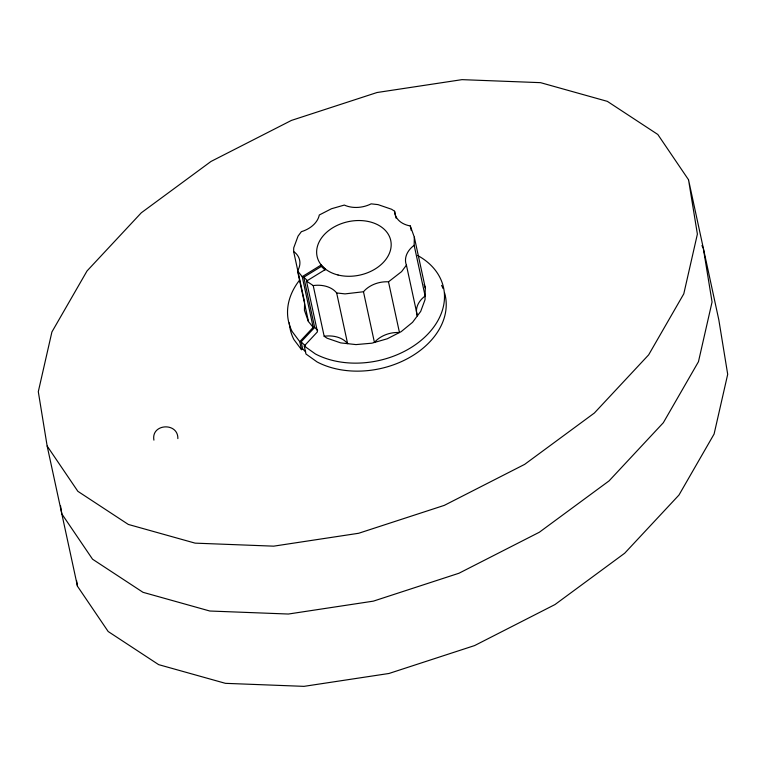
<?xml version="1.0" encoding="UTF-8"?>
<svg xmlns="http://www.w3.org/2000/svg" width="766" height="766" viewBox="0 0 766 766"><rect width="100%" height="100%" fill="white"/><g stroke="black" fill="none" stroke-linecap="round" stroke-linejoin="round"><path stroke-width="1.15" d="M308.487 321.596L297.524 270.886A24.368 17.675 -12.2 0 0 293.646 251.497L293.723 247.858L298.06 236.11L301.383 231.667A24.857 18.03 -12.2 0 0 319.298 214.997L331.477 208.745L344.327 205.068A25.019 18.154 -12.2 0 0 371.146 203.852L378.031 204.618L391.656 209.29L394.586 211.234A24.292 17.618 -12.2 0 0 410.279 225.932L414.32 237.163L425.283 287.872L425.044 299.659L420.697 311.417L412.548 322.323L401.154 331.659L387.28 338.773L371.883 343.187L356.008 344.595L340.736 342.9L327.101 338.227L324.171 336.264L313.208 285.574L306.496 281.122L325.531 269.402L321.05 265.074L302.225 276.66L313.189 327.369L299.765 341.674L301.488 349.679L302.675 348.951L301.134 341.818L314.663 327.446L303.805 277.206L321.337 266.415L321.05 265.074M304.581 303.365L304.437 310.354L308.315 321.385L313.189 327.369M414.157 245.311A25.345 18.384 -12.2 0 0 406.42 265.151L417.384 315.86A25.345 18.384 -12.2 0 1 425.12 296.021L414.157 245.311L414.32 237.163M406.42 265.151L401.585 271.624L388.496 281.821A24.397 17.704 -12.2 0 0 363.477 291.75L345.045 293.885L336.657 292.957A25.288 18.336 -12.2 0 0 313.208 285.574M444.596 292.947A79.329 57.546 -12.2 0 1 407.905 358.411A79.329 57.546 -12.2 0 1 317.105 361.954L305.969 354.007L304.246 346.002L317.459 331.822L306.496 281.122M304.246 346.002L315.372 353.949A79.329 57.546 -12.2 0 0 425.542 336.418A79.329 57.546 -12.2 0 0 417.69 255.509M321.337 266.415L325.071 270.015M303.805 277.206L307.539 280.806M314.663 327.446L317.651 330.328M301.134 341.818L305.615 346.146M302.675 348.951L305.663 351.833M297.524 270.886L302.225 276.66M299.765 341.674L292.172 331.554A79.329 57.546 -12.2 0 1 299.592 280.117M301.488 349.679L293.905 339.558A79.329 57.546 -12.2 0 1 289.337 322.859M688.529 179.761L657.822 134.481L607.352 101.361L540.557 82.661L461.994 79.645L377.016 92.523L291.406 120.425L211.014 161.444L141.308 212.785L87.037 270.944L51.906 331.965L38.3 391.685L47.157 446.042L77.471 586.239L108.178 631.519L158.648 664.639L225.443 683.339L304.006 686.355L388.984 673.477L474.594 645.575L554.986 604.556L624.692 553.215L678.963 495.056L714.094 434.035L727.7 374.315L718.843 319.958L688.529 179.761L697.386 234.109L683.789 293.838L648.649 354.859L594.378 413.018L524.672 464.359L444.28 505.378L358.67 533.27L273.692 546.158L195.129 543.142L128.334 524.442L77.864 491.322L47.157 446.042M701.876 245.666L703.207 247.638L712.064 301.986L698.458 361.715L663.327 422.727L609.056 480.895L539.35 532.236L458.958 573.246L373.348 601.147L288.37 614.035L209.807 611.019L143.012 592.319L92.542 559.199L61.835 513.919L60.514 505.819M424.125 284.559L425.283 287.872M410.279 225.932L411.275 230.537M394.586 211.234L396.079 218.147M388.496 281.821L399.459 332.53A24.397 17.704 -12.2 0 0 374.44 342.459L363.477 291.75M336.657 292.957L347.611 343.647A25.288 18.336 -12.2 0 0 324.171 336.264M293.646 251.497L304.609 302.206M177.865 438.612C178.219 421.922 150.902 423.569 153.909 440.124M76.523 580.456L77.471 586.239M441.589 285.364A79.329 57.546 -12.2 0 1 443.054 288.533M338.036 274.994A37.678 27.337 -12.2 0 0 391.053 242.372A37.678 27.337 -12.2 0 0 332.616 227.856A37.678 27.337 -12.2 0 0 338.036 274.994"/></g></svg>
